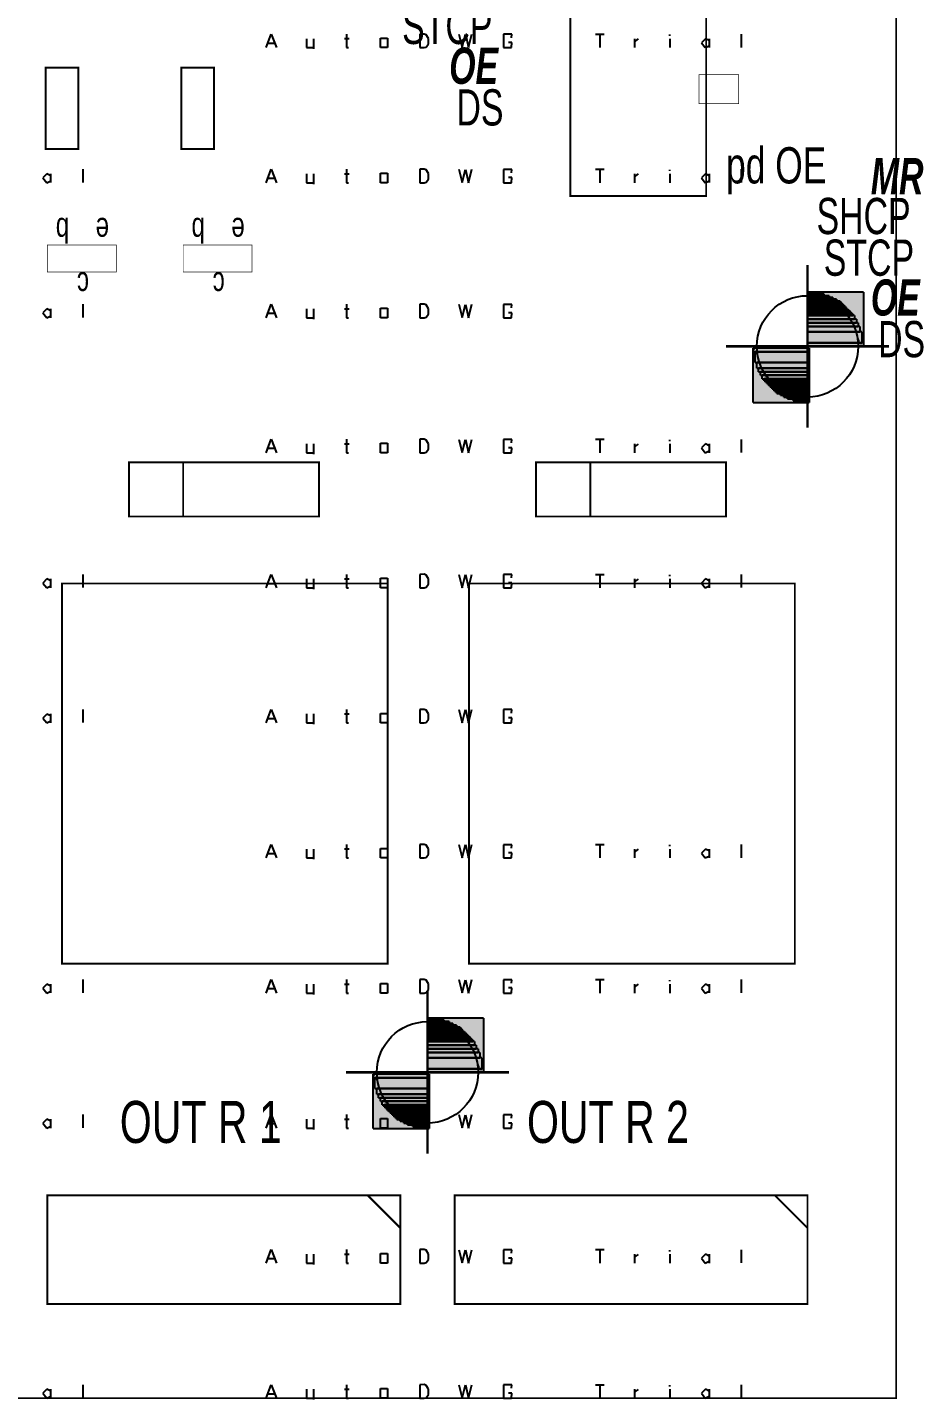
# Model space of a CAD drawing. Extents: x 108 to 262, y 58 to 185.
# Drawn here: x 219.8 to 261.8, y 58.1 to 122.3 of the extents above; entities that cross this region are included whole.
import ezdxf

# ---------------------------------------------------------------- set-up
doc = ezdxf.new("R2010")
doc.units = 0
doc.header["$MEASUREMENT"] = 0
doc.linetypes.add('atContinuous2', pattern=[0])
for name, color, linetype in [('at_Entity', 7, 'Continuous'), ('at_Rect', 7, 'Continuous'), ('at_Solid', 7, 'Continuous'), ('at_Text', 7, 'Continuous')]:
    doc.layers.add(name, color=color, linetype=linetype)
doc.styles.add('Style1', font='arial.ttf', dxfattribs={"height": 0.2})
doc.styles.add('Style2', font='', dxfattribs={"height": 0.2})
doc.styles.add('Style3', font='', dxfattribs={"height": 0.2})
doc.styles.get('Style2').set_extended_font_data('Bank Gothic  Md  B T')
doc.styles.get('Style3').set_extended_font_data('Bank Gothic  Md  B T', italic=True, bold=True)

msp = doc.modelspace()

# ---------------------------------------------------------------- hatches: boundary and pattern name
at = {"layer": 'at_Solid'}
for points in [[(256.363, 107.34), (258.989, 107.34), (258.989, 109.882), (256.363, 109.882)], [(256.363, 107.34), (258.989, 107.34), (258.989, 109.882), (256.363, 109.882)], [(253.821, 104.714), (256.447, 104.714), (256.447, 107.256), (253.821, 107.256)], [(253.821, 104.714), (256.447, 104.714), (256.447, 107.256), (253.821, 107.256)], [(238.572, 73.368), (241.198, 73.368), (241.198, 75.909), (238.572, 75.909)], [(238.572, 73.368), (241.198, 73.368), (241.198, 75.909), (238.572, 75.909)], [(236.03, 70.741), (238.656, 70.741), (238.656, 73.283), (236.03, 73.283)], [(236.03, 70.741), (238.656, 70.741), (238.656, 73.283), (236.03, 73.283)]]:
    msp.add_hatch(color=0, dxfattribs=at).paths.add_polyline_path(points)

# ---------------------------------------------------------------- linework, layer by layer
at = {"color": 28}
for p, q in [((231.016, 121.319), (231.257, 121.951)), ((231.104, 121.529), (231.406, 121.529)), ((231.257, 121.951), (231.498, 121.319)), ((232.912, 121.737), (232.912, 121.319)), ((233.243, 121.737), (233.243, 121.256)), ((234.684, 121.74), (234.898, 121.74)), ((234.776, 121.951), (234.776, 121.319)), ((236.37, 121.768), (236.696, 121.768)), ((236.37, 121.319), (236.37, 121.768)), ((236.696, 121.768), (236.696, 121.319)), ((238.209, 121.951), (238.207, 121.319)), ((238.416, 121.953), (238.209, 121.951)), ((238.51, 121.919), (238.416, 121.953)), ((238.508, 121.345), (238.617, 121.491)), ((238.621, 121.742), (238.51, 121.919)), ((238.617, 121.491), (238.621, 121.742)), ((240.047, 121.948), (240.197, 121.327)), ((240.197, 121.327), (240.347, 121.944)), ((240.347, 121.944), (240.497, 121.32)), ((240.497, 121.32), (240.646, 121.948)), ((242.515, 121.942), (242.134, 121.942)), ((242.134, 121.942), (242.134, 121.319)), ((242.515, 121.556), (242.363, 121.556)), ((242.511, 121.782), (242.515, 121.942)), ((242.511, 121.319), (242.515, 121.556)), ((232.912, 121.319), (233.243, 121.319)), ((234.776, 121.319), (234.875, 121.319)), ((236.696, 121.319), (236.37, 121.319)), ((238.207, 121.319), (238.411, 121.319)), ((238.411, 121.319), (238.508, 121.345)), ((242.134, 121.319), (242.511, 121.319)), ((231.016, 102.359), (231.257, 102.991)), ((231.257, 102.991), (231.498, 102.359)), ((232.912, 102.776), (232.912, 102.359)), ((233.243, 102.776), (233.243, 102.296)), ((234.684, 102.779), (234.898, 102.779)), ((234.776, 102.991), (234.776, 102.359)), ((236.37, 102.807), (236.696, 102.807)), ((236.37, 102.359), (236.37, 102.807)), ((236.696, 102.807), (236.696, 102.359)), ((238.209, 102.991), (238.207, 102.359)), ((238.416, 102.993), (238.209, 102.991)), ((238.51, 102.958), (238.416, 102.993)), ((238.621, 102.782), (238.51, 102.958)), ((238.617, 102.53), (238.621, 102.782)), ((240.047, 102.987), (240.197, 102.367)), ((240.197, 102.367), (240.347, 102.984)), ((240.347, 102.984), (240.497, 102.36)), ((240.497, 102.36), (240.646, 102.987)), ((242.515, 102.981), (242.134, 102.981)), ((242.134, 102.981), (242.134, 102.359)), ((242.511, 102.821), (242.515, 102.981)), ((231.104, 102.569), (231.406, 102.569)), ((232.912, 102.359), (233.243, 102.359)), ((234.776, 102.359), (234.875, 102.359)), ((236.696, 102.359), (236.37, 102.359)), ((238.207, 102.359), (238.411, 102.359)), ((238.411, 102.359), (238.508, 102.384)), ((238.508, 102.384), (238.617, 102.53)), ((242.134, 102.359), (242.511, 102.359)), ((242.515, 102.596), (242.363, 102.596)), ((242.511, 102.359), (242.515, 102.596)), ((231.016, 83.398), (231.257, 84.03)), ((231.104, 83.609), (231.406, 83.609)), ((231.257, 84.03), (231.498, 83.398)), ((232.912, 83.816), (232.912, 83.398)), ((233.243, 83.816), (233.243, 83.335)), ((234.684, 83.819), (234.898, 83.819)), ((234.776, 84.03), (234.776, 83.398)), ((236.37, 83.847), (236.696, 83.847)), ((236.37, 83.398), (236.37, 83.847)), ((236.696, 83.847), (236.696, 83.398)), ((238.209, 84.03), (238.207, 83.398)), ((238.416, 84.033), (238.209, 84.03)), ((238.51, 83.998), (238.416, 84.033)), ((238.508, 83.424), (238.617, 83.57)), ((238.621, 83.822), (238.51, 83.998)), ((238.617, 83.57), (238.621, 83.822)), ((240.047, 84.027), (240.197, 83.406)), ((240.197, 83.406), (240.347, 84.023)), ((240.347, 84.023), (240.497, 83.399)), ((240.497, 83.399), (240.646, 84.027)), ((242.515, 84.021), (242.134, 84.021)), ((242.134, 84.021), (242.134, 83.398)), ((242.515, 83.635), (242.363, 83.635)), ((242.511, 83.861), (242.515, 84.021)), ((242.511, 83.398), (242.515, 83.635)), ((232.912, 83.398), (233.243, 83.398)), ((234.776, 83.398), (234.875, 83.398)), ((236.696, 83.398), (236.37, 83.398)), ((238.207, 83.398), (238.411, 83.398)), ((238.411, 83.398), (238.508, 83.424)), ((242.134, 83.398), (242.511, 83.398)), ((231.016, 64.438), (231.257, 65.07)), ((231.257, 65.07), (231.498, 64.438)), ((232.912, 64.856), (232.912, 64.438)), ((233.243, 64.856), (233.243, 64.375)), ((234.684, 64.859), (234.898, 64.859)), ((234.776, 65.07), (234.776, 64.438)), ((236.37, 64.887), (236.696, 64.887)), ((236.37, 64.438), (236.37, 64.887)), ((236.696, 64.887), (236.696, 64.438)), ((238.209, 65.07), (238.207, 64.438)), ((238.416, 65.072), (238.209, 65.07)), ((238.51, 65.038), (238.416, 65.072)), ((238.621, 64.861), (238.51, 65.038)), ((238.617, 64.61), (238.621, 64.861)), ((240.047, 65.067), (240.197, 64.446)), ((240.197, 64.446), (240.347, 65.063)), ((240.347, 65.063), (240.497, 64.439)), ((240.497, 64.439), (240.646, 65.067)), ((242.515, 65.061), (242.134, 65.061)), ((242.134, 65.061), (242.134, 64.438)), ((242.511, 64.901), (242.515, 65.061)), ((231.104, 64.648), (231.406, 64.648)), ((232.912, 64.438), (233.243, 64.438)), ((234.776, 64.438), (234.875, 64.438)), ((236.696, 64.438), (236.37, 64.438)), ((238.207, 64.438), (238.411, 64.438)), ((238.411, 64.438), (238.508, 64.464)), ((238.508, 64.464), (238.617, 64.61)), ((242.134, 64.438), (242.511, 64.438)), ((242.515, 64.675), (242.363, 64.675)), ((242.511, 64.438), (242.515, 64.675))]:
    msp.add_line(p, q, dxfattribs=at)
at = {"layer": 'at_Entity', "color": 28}
for p, q in [((246.432, 115.631), (246.85, 115.631)), ((246.64, 115.631), (246.64, 114.999)), ((249.922, 115.551), (249.922, 115.607)), ((253.263, 115.628), (253.261, 115.012)), ((248.264, 115.416), (248.264, 114.999)), ((248.268, 115.276), (248.446, 115.409)), ((249.92, 115.418), (249.92, 114.999)), ((251.583, 115.416), (251.394, 115.227)), ((251.394, 115.227), (251.579, 114.999)), ((251.579, 114.999), (251.758, 115.089)), ((251.758, 115.327), (251.583, 115.416)), ((251.756, 115.418), (251.756, 115.003)), ((222.436, 109.308), (222.434, 108.691)), ((220.757, 109.096), (220.567, 108.907)), ((220.567, 108.907), (220.752, 108.679)), ((220.752, 108.679), (220.932, 108.769)), ((220.932, 109.007), (220.757, 109.096)), ((220.929, 109.098), (220.929, 108.682)), ((246.432, 96.67), (246.85, 96.67)), ((246.64, 96.67), (246.64, 96.039)), ((248.264, 96.456), (248.264, 96.039)), ((248.268, 96.315), (248.446, 96.449)), ((249.92, 96.458), (249.92, 96.039)), ((249.922, 96.591), (249.922, 96.647)), ((251.583, 96.456), (251.394, 96.266)), ((251.758, 96.367), (251.583, 96.456)), ((251.756, 96.458), (251.756, 96.042)), ((253.263, 96.668), (253.261, 96.051)), ((251.394, 96.266), (251.579, 96.039)), ((251.579, 96.039), (251.758, 96.129)), ((220.757, 90.135), (220.567, 89.946)), ((220.567, 89.946), (220.752, 89.718)), ((220.932, 90.047), (220.757, 90.135)), ((220.929, 90.138), (220.929, 89.722)), ((222.436, 90.348), (222.434, 89.731)), ((220.752, 89.718), (220.932, 89.809)), ((246.432, 77.71), (246.85, 77.71)), ((246.64, 77.71), (246.64, 77.078)), ((253.263, 77.708), (253.261, 77.091)), ((248.264, 77.495), (248.264, 77.078)), ((248.268, 77.355), (248.446, 77.488)), ((249.92, 77.498), (249.92, 77.078)), ((249.922, 77.631), (249.922, 77.687)), ((251.583, 77.495), (251.394, 77.306)), ((251.394, 77.306), (251.579, 77.078)), ((251.579, 77.078), (251.758, 77.168)), ((251.758, 77.407), (251.583, 77.495)), ((251.756, 77.498), (251.756, 77.082)), ((222.436, 71.388), (222.434, 70.771)), ((220.757, 71.175), (220.567, 70.986)), ((220.567, 70.986), (220.752, 70.758)), ((220.752, 70.758), (220.932, 70.848)), ((220.932, 71.086), (220.757, 71.175)), ((220.929, 71.177), (220.929, 70.762)), ((246.432, 58.75), (246.85, 58.75)), ((246.64, 58.75), (246.64, 58.118)), ((248.264, 58.535), (248.264, 58.118)), ((248.268, 58.395), (248.446, 58.528)), ((249.92, 58.537), (249.92, 58.118)), ((249.922, 58.67), (249.922, 58.726)), ((251.583, 58.535), (251.394, 58.346)), ((251.758, 58.446), (251.583, 58.535)), ((251.756, 58.537), (251.756, 58.122)), ((253.263, 58.747), (253.261, 58.131)), ((251.394, 58.346), (251.579, 58.118)), ((251.579, 58.118), (251.758, 58.208))]:
    msp.add_line(p, q, dxfattribs=at)
at = {"layer": 'at_Entity', "color": 0}
for points in [[(260.514, 184.52, 0.0897, 0.0897, 0), (107.679, 184.52, 0.0897, 0.0897, 0), (107.679, 58.118, 0.0897, 0.0897, 0), (260.514, 58.118, 0.0897, 0.0897, 0), (260.514, 184.52, 0.0897, 0.0897, 0)], [(251.618, 129.537, 0.0897, 0.0897, 0), (245.264, 129.537, 0.0897, 0.0897, 0), (245.264, 114.372, 0.0897, 0.0897, 0), (251.618, 114.372, 0.0897, 0.0897, 0), (251.618, 129.537, 0.0897, 0.0897, 0)], [(222.221, 120.387, 0.0897, 0.0897, 0), (220.696, 120.387, 0.0897, 0.0897, 0), (220.696, 116.575, 0.0897, 0.0897, 0), (222.221, 116.575, 0.0897, 0.0897, 0), (222.221, 120.387, 0.0897, 0.0897, 0)], [(228.575, 120.387, 0.0897, 0.0897, 0), (227.05, 120.387, 0.0897, 0.0897, 0), (227.05, 116.575, 0.0897, 0.0897, 0), (228.575, 116.575, 0.0897, 0.0897, 0), (228.575, 120.387, 0.0897, 0.0897, 0)], [(253.143, 120.048, 0.0299, 0.0299, 0), (251.28, 120.048, 0.0299, 0.0299, 0), (251.28, 118.693, 0.0299, 0.0299, 0), (253.143, 118.693, 0.0299, 0.0299, 0), (253.143, 120.048, 0.0299, 0.0299, 0)], [(224, 112.085, 0.0299, 0.0299, 0), (220.78, 112.085, 0.0299, 0.0299, 0), (220.78, 110.814, 0.0299, 0.0299, 0), (224, 110.814, 0.0299, 0.0299, 0), (224, 112.085, 0.0299, 0.0299, 0)], [(230.354, 112.085, 0.0299, 0.0299, 0), (227.134, 112.085, 0.0299, 0.0299, 0), (227.134, 110.814, 0.0299, 0.0299, 0), (230.354, 110.814, 0.0299, 0.0299, 0), (230.354, 112.085, 0.0299, 0.0299, 0)], [(256.363, 103.528, 0.12, 0.12, 0), (256.363, 111.153, 0.12, 0.12, 0)], [(258.904, 107.34, 0.0299, 0.0299, 0), (258.16, 109.137, 0.0299, 0.0299, 0), (256.363, 109.882, 0.0299, 0.0299, 0)], [(252.55, 107.34, 0.12, 0.12, 0), (260.175, 107.34, 0.12, 0.12, 0)], [(253.821, 107.34, 0.0299, 0.0299, 0), (254.564, 105.543, 0.0299, 0.0299, 0), (256.363, 104.799, 0.0299, 0.0299, 0)], [(233.488, 101.918, 0.0897, 0.0897, 0), (224.593, 101.918, 0.0897, 0.0897, 0), (224.593, 99.377, 0.0897, 0.0897, 0), (233.488, 99.377, 0.0897, 0.0897, 0), (233.488, 101.918, 0.0897, 0.0897, 0)], [(227.134, 101.918, 0.0897, 0.0897, 0), (227.134, 99.377, 0.0897, 0.0897, 0)], [(252.55, 101.918, 0.0897, 0.0897, 0), (243.655, 101.918, 0.0897, 0.0897, 0), (243.655, 99.377, 0.0897, 0.0897, 0), (252.55, 99.377, 0.0897, 0.0897, 0), (252.55, 101.918, 0.0897, 0.0897, 0)], [(246.196, 101.918, 0.0897, 0.0897, 0), (246.196, 99.377, 0.0897, 0.0897, 0)], [(236.708, 96.242, 0.0897, 0.0897, 0), (221.458, 96.242, 0.0897, 0.0897, 0), (221.458, 78.451, 0.0897, 0.0897, 0), (236.708, 78.451, 0.0897, 0.0897, 0), (236.708, 96.242, 0.0897, 0.0897, 0)], [(255.77, 96.242, 0.0897, 0.0897, 0), (240.52, 96.242, 0.0897, 0.0897, 0), (240.52, 78.451, 0.0897, 0.0897, 0), (255.77, 78.451, 0.0897, 0.0897, 0), (255.77, 96.242, 0.0897, 0.0897, 0)], [(238.572, 69.555, 0.12, 0.12, 0), (238.572, 77.18, 0.12, 0.12, 0)], [(241.113, 73.368, 0.0299, 0.0299, 0), (240.369, 75.165, 0.0299, 0.0299, 0), (238.572, 75.909, 0.0299, 0.0299, 0)], [(234.759, 73.368, 0.12, 0.12, 0), (242.384, 73.368, 0.12, 0.12, 0)], [(236.03, 73.368, 0.0299, 0.0299, 0), (236.773, 71.571, 0.0299, 0.0299, 0), (238.572, 70.826, 0.0299, 0.0299, 0)], [(237.301, 67.607, 0.0897, 0.0897, 0), (220.78, 67.607, 0.0897, 0.0897, 0), (220.78, 62.523, 0.0897, 0.0897, 0), (237.301, 62.523, 0.0897, 0.0897, 0), (237.301, 67.607, 0.0897, 0.0897, 0)], [(235.776, 67.607, 0.0897, 0.0897, 0), (237.301, 66.082, 0.0897, 0.0897, 0)], [(256.363, 67.607, 0.0897, 0.0897, 0), (239.842, 67.607, 0.0897, 0.0897, 0), (239.842, 62.523, 0.0897, 0.0897, 0), (256.363, 62.523, 0.0897, 0.0897, 0), (256.363, 67.607, 0.0897, 0.0897, 0)], [(254.838, 67.607, 0.0897, 0.0897, 0), (256.363, 66.082, 0.0897, 0.0897, 0)]]:
    msp.add_lwpolyline(points, format="xyseb", dxfattribs=at)
at = {"layer": 'at_Entity', "color": 0, "linetype": 'atContinuous2'}
for centre in [(256.363, 107.34), (238.571, 73.367)]:
    msp.add_circle(centre, 2.372, dxfattribs=at)
at = {"layer": 'at_Rect', "color": 28}
for p, q in [((246.432, 121.951), (246.85, 121.951)), ((246.64, 121.951), (246.64, 121.319)), ((248.264, 121.736), (248.264, 121.319)), ((248.268, 121.596), (248.446, 121.729)), ((249.92, 121.738), (249.92, 121.319)), ((249.922, 121.871), (249.922, 121.928)), ((251.583, 121.736), (251.394, 121.547)), ((251.394, 121.547), (251.579, 121.319)), ((251.579, 121.319), (251.758, 121.409)), ((251.758, 121.647), (251.583, 121.736)), ((251.756, 121.738), (251.756, 121.323)), ((253.263, 121.949), (253.261, 121.332)), ((222.436, 115.628), (222.434, 115.012)), ((220.757, 115.416), (220.567, 115.227)), ((220.567, 115.227), (220.752, 114.999)), ((220.752, 114.999), (220.932, 115.089)), ((220.932, 115.327), (220.757, 115.416)), ((220.929, 115.418), (220.929, 115.003)), ((246.432, 102.991), (246.85, 102.991)), ((246.64, 102.991), (246.64, 102.359)), ((248.264, 102.776), (248.264, 102.359)), ((248.268, 102.636), (248.446, 102.769)), ((249.92, 102.778), (249.92, 102.359)), ((249.922, 102.911), (249.922, 102.967)), ((251.583, 102.776), (251.394, 102.587)), ((251.758, 102.687), (251.583, 102.776)), ((251.756, 102.778), (251.756, 102.362)), ((253.263, 102.988), (253.261, 102.371)), ((251.394, 102.587), (251.579, 102.359)), ((251.579, 102.359), (251.758, 102.449)), ((220.757, 96.456), (220.567, 96.266)), ((220.932, 96.367), (220.757, 96.456)), ((220.929, 96.458), (220.929, 96.042)), ((222.436, 96.668), (222.434, 96.051)), ((220.567, 96.266), (220.752, 96.039)), ((220.752, 96.039), (220.932, 96.129)), ((246.432, 84.03), (246.85, 84.03)), ((246.64, 84.03), (246.64, 83.398)), ((248.264, 83.815), (248.264, 83.398)), ((248.268, 83.675), (248.446, 83.808)), ((249.92, 83.818), (249.92, 83.398)), ((249.922, 83.951), (249.922, 84.007)), ((251.583, 83.815), (251.394, 83.626)), ((251.394, 83.626), (251.579, 83.398)), ((251.579, 83.398), (251.758, 83.488)), ((251.758, 83.727), (251.583, 83.815)), ((251.756, 83.818), (251.756, 83.402)), ((253.263, 84.028), (253.261, 83.411)), ((222.436, 77.708), (222.434, 77.091)), ((220.757, 77.495), (220.567, 77.306)), ((220.567, 77.306), (220.752, 77.078)), ((220.752, 77.078), (220.932, 77.168)), ((220.932, 77.407), (220.757, 77.495)), ((220.929, 77.498), (220.929, 77.082)), ((246.432, 65.07), (246.85, 65.07)), ((246.64, 65.07), (246.64, 64.438)), ((248.264, 64.855), (248.264, 64.438)), ((249.92, 64.857), (249.92, 64.438)), ((249.922, 64.99), (249.922, 65.047)), ((251.583, 64.855), (251.394, 64.666)), ((251.758, 64.766), (251.583, 64.855)), ((251.756, 64.857), (251.756, 64.442)), ((253.263, 65.068), (253.261, 64.451)), ((248.268, 64.715), (248.446, 64.848)), ((251.394, 64.666), (251.579, 64.438)), ((251.579, 64.438), (251.758, 64.528)), ((220.757, 58.535), (220.567, 58.346)), ((220.932, 58.446), (220.757, 58.535)), ((220.929, 58.537), (220.929, 58.122)), ((222.436, 58.747), (222.434, 58.131)), ((220.567, 58.346), (220.752, 58.118)), ((220.752, 58.118), (220.932, 58.208))]:
    msp.add_line(p, q, dxfattribs=at)
at = {"layer": 'at_Rect', "color": 7, "linetype": 'atContinuous2'}
for p, q in [((256.617, 109.882), (256.363, 109.882)), ((256.363, 109.797), (256.363, 109.882)), ((258.989, 109.882), (256.363, 109.882)), ((256.363, 107.34), (256.363, 109.882)), ((256.617, 109.882), (256.617, 109.797)), ((258.989, 109.882), (258.989, 107.34)), ((256.363, 109.797), (256.617, 109.797)), ((257.125, 109.797), (256.363, 109.797)), ((256.363, 109.712), (256.363, 109.797)), ((256.363, 109.712), (257.125, 109.712)), ((257.379, 109.712), (256.363, 109.712)), ((256.363, 109.628), (256.363, 109.712)), ((256.363, 109.628), (257.379, 109.628)), ((257.549, 109.628), (256.363, 109.628)), ((256.363, 109.543), (256.363, 109.628)), ((256.363, 109.543), (257.549, 109.543)), ((257.718, 109.543), (256.363, 109.543)), ((256.363, 109.458), (256.363, 109.543)), ((256.363, 109.458), (257.718, 109.458)), ((257.888, 109.458), (256.363, 109.458)), ((256.363, 109.374), (256.363, 109.458)), ((256.363, 109.374), (257.888, 109.374)), ((257.972, 109.374), (256.363, 109.374)), ((256.363, 109.289), (256.363, 109.374)), ((256.363, 109.289), (257.972, 109.289)), ((258.057, 109.289), (256.363, 109.289)), ((256.363, 109.204), (256.363, 109.289)), ((256.363, 109.204), (258.057, 109.204)), ((258.142, 109.204), (256.363, 109.204)), ((256.363, 109.119), (256.363, 109.204)), ((257.125, 109.797), (257.125, 109.712)), ((257.379, 109.712), (257.379, 109.628)), ((257.549, 109.628), (257.549, 109.543)), ((257.718, 109.543), (257.718, 109.458)), ((257.888, 109.458), (257.888, 109.374)), ((257.972, 109.374), (257.972, 109.289)), ((258.057, 109.289), (258.057, 109.204)), ((258.142, 109.204), (258.142, 109.119)), ((256.363, 109.119), (258.142, 109.119)), ((258.227, 109.119), (256.363, 109.119)), ((256.363, 109.035), (256.363, 109.119)), ((256.363, 109.035), (258.227, 109.035)), ((258.311, 109.035), (256.363, 109.035)), ((256.363, 108.95), (256.363, 109.035)), ((256.363, 108.95), (258.311, 108.95)), ((258.396, 108.95), (256.363, 108.95)), ((256.363, 108.865), (256.363, 108.95)), ((256.363, 108.865), (258.396, 108.865)), ((258.481, 108.865), (256.363, 108.865)), ((256.363, 108.78), (256.363, 108.865)), ((256.363, 108.78), (258.481, 108.78)), ((258.565, 108.78), (256.363, 108.78)), ((256.363, 108.611), (256.363, 108.78)), ((256.363, 108.611), (258.565, 108.611)), ((258.65, 108.611), (256.363, 108.611)), ((256.363, 108.442), (256.363, 108.611)), ((258.227, 109.119), (258.227, 109.035)), ((258.311, 109.035), (258.311, 108.95)), ((258.396, 108.95), (258.396, 108.865)), ((258.481, 108.865), (258.481, 108.78)), ((258.565, 108.78), (258.565, 108.611)), ((258.65, 108.611), (258.65, 108.442)), ((256.363, 108.442), (258.65, 108.442)), ((258.735, 108.442), (256.363, 108.442)), ((256.363, 108.272), (256.363, 108.442)), ((256.363, 108.272), (258.735, 108.272)), ((258.82, 108.272), (256.363, 108.272)), ((256.363, 108.018), (256.363, 108.272)), ((256.363, 108.018), (258.82, 108.018)), ((258.904, 108.018), (256.363, 108.018)), ((256.363, 107.51), (256.363, 108.018)), ((258.735, 108.442), (258.735, 108.272)), ((258.82, 108.272), (258.82, 108.018)), ((258.904, 108.018), (258.904, 107.51)), ((256.447, 107.256), (253.821, 107.256)), ((253.821, 107.086), (253.821, 107.256)), ((256.447, 107.256), (253.821, 107.256)), ((253.821, 104.714), (253.821, 107.256)), ((256.363, 107.51), (258.904, 107.51)), ((258.989, 107.51), (256.363, 107.51)), ((256.363, 107.34), (256.363, 107.51)), ((256.363, 107.34), (258.989, 107.34)), ((256.363, 107.34), (258.989, 107.34)), ((256.447, 107.256), (256.447, 107.086)), ((256.447, 107.256), (256.447, 104.714)), ((258.989, 107.51), (258.989, 107.34)), ((253.821, 107.086), (256.447, 107.086)), ((256.447, 107.086), (253.906, 107.086)), ((253.906, 106.578), (253.906, 107.086)), ((256.447, 107.086), (256.447, 106.578)), ((253.906, 106.578), (256.447, 106.578)), ((256.447, 106.578), (253.991, 106.578)), ((253.991, 106.324), (253.991, 106.578)), ((253.991, 106.324), (256.447, 106.324)), ((256.447, 106.324), (254.075, 106.324)), ((254.075, 106.154), (254.075, 106.324)), ((254.075, 106.154), (256.447, 106.154)), ((256.447, 106.154), (254.16, 106.154)), ((254.16, 105.985), (254.16, 106.154)), ((254.16, 105.985), (256.447, 105.985)), ((256.447, 105.985), (254.245, 105.985)), ((254.245, 105.815), (254.245, 105.985)), ((256.447, 106.578), (256.447, 106.324)), ((256.447, 106.324), (256.447, 106.154)), ((256.447, 106.154), (256.447, 105.985)), ((256.447, 105.985), (256.447, 105.815)), ((254.245, 105.815), (256.447, 105.815)), ((256.447, 105.815), (254.329, 105.815)), ((254.329, 105.731), (254.329, 105.815)), ((254.329, 105.731), (256.447, 105.731)), ((256.447, 105.731), (254.414, 105.731)), ((254.414, 105.646), (254.414, 105.731)), ((254.414, 105.646), (256.447, 105.646)), ((256.447, 105.646), (254.499, 105.646)), ((254.499, 105.561), (254.499, 105.646)), ((254.499, 105.561), (256.447, 105.561)), ((256.447, 105.561), (254.584, 105.561)), ((254.584, 105.476), (254.584, 105.561)), ((254.584, 105.476), (256.447, 105.476)), ((256.447, 105.476), (254.668, 105.476)), ((254.668, 105.392), (254.668, 105.476)), ((254.668, 105.392), (256.447, 105.392)), ((256.447, 105.392), (254.753, 105.392)), ((254.753, 105.307), (254.753, 105.392)), ((254.753, 105.307), (256.447, 105.307)), ((256.447, 105.307), (254.838, 105.307)), ((254.838, 105.222), (254.838, 105.307)), ((256.447, 105.815), (256.447, 105.731)), ((256.447, 105.731), (256.447, 105.646)), ((256.447, 105.646), (256.447, 105.561)), ((256.447, 105.561), (256.447, 105.476)), ((256.447, 105.476), (256.447, 105.392)), ((256.447, 105.392), (256.447, 105.307)), ((256.447, 105.307), (256.447, 105.222)), ((253.821, 104.714), (256.447, 104.714)), ((254.838, 105.222), (256.447, 105.222)), ((256.447, 105.222), (254.922, 105.222)), ((254.922, 105.138), (254.922, 105.222)), ((254.922, 105.138), (256.447, 105.138)), ((256.447, 105.138), (255.092, 105.138)), ((255.092, 105.053), (255.092, 105.138)), ((255.092, 105.053), (256.447, 105.053)), ((256.447, 105.053), (255.261, 105.053)), ((255.261, 104.968), (255.261, 105.053)), ((255.261, 104.968), (256.447, 104.968)), ((256.447, 104.968), (255.431, 104.968)), ((255.431, 104.883), (255.431, 104.968)), ((255.431, 104.883), (256.447, 104.883)), ((256.447, 104.883), (255.685, 104.883)), ((255.685, 104.799), (255.685, 104.883)), ((255.685, 104.799), (256.447, 104.799)), ((256.447, 104.799), (256.193, 104.799)), ((256.193, 104.714), (256.193, 104.799)), ((256.193, 104.714), (256.447, 104.714)), ((256.447, 105.222), (256.447, 105.138)), ((256.447, 105.138), (256.447, 105.053)), ((256.447, 105.053), (256.447, 104.968)), ((256.447, 104.968), (256.447, 104.883)), ((256.447, 104.883), (256.447, 104.799)), ((256.447, 104.799), (256.447, 104.714)), ((238.826, 75.909), (238.572, 75.909)), ((238.572, 75.824), (238.572, 75.909)), ((241.198, 75.909), (238.572, 75.909)), ((238.572, 73.368), (238.572, 75.909)), ((238.572, 75.824), (238.826, 75.824)), ((239.334, 75.824), (238.572, 75.824)), ((238.572, 75.74), (238.572, 75.824)), ((238.826, 75.909), (238.826, 75.824)), ((239.334, 75.824), (239.334, 75.74)), ((241.198, 75.909), (241.198, 73.368)), ((238.572, 75.74), (239.334, 75.74)), ((239.588, 75.74), (238.572, 75.74)), ((238.572, 75.655), (238.572, 75.74)), ((238.572, 75.655), (239.588, 75.655)), ((239.758, 75.655), (238.572, 75.655)), ((238.572, 75.57), (238.572, 75.655)), ((238.572, 75.57), (239.758, 75.57)), ((239.927, 75.57), (238.572, 75.57)), ((238.572, 75.486), (238.572, 75.57)), ((238.572, 75.486), (239.927, 75.486)), ((240.096, 75.486), (238.572, 75.486)), ((238.572, 75.401), (238.572, 75.486)), ((238.572, 75.401), (240.096, 75.401)), ((240.181, 75.401), (238.572, 75.401)), ((238.572, 75.316), (238.572, 75.401)), ((238.572, 75.316), (240.181, 75.316)), ((240.266, 75.316), (238.572, 75.316)), ((238.572, 75.231), (238.572, 75.316)), ((238.572, 75.231), (240.266, 75.231)), ((240.351, 75.231), (238.572, 75.231)), ((238.572, 75.147), (238.572, 75.231)), ((238.572, 75.147), (240.351, 75.147)), ((240.435, 75.147), (238.572, 75.147)), ((238.572, 75.062), (238.572, 75.147)), ((239.588, 75.74), (239.588, 75.655)), ((239.758, 75.655), (239.758, 75.57)), ((239.927, 75.57), (239.927, 75.486)), ((240.096, 75.486), (240.096, 75.401)), ((240.181, 75.401), (240.181, 75.316)), ((240.266, 75.316), (240.266, 75.231)), ((240.351, 75.231), (240.351, 75.147)), ((240.435, 75.147), (240.435, 75.062)), ((238.572, 75.062), (240.435, 75.062)), ((240.52, 75.062), (238.572, 75.062)), ((238.572, 74.977), (238.572, 75.062)), ((238.572, 74.977), (240.52, 74.977)), ((240.605, 74.977), (238.572, 74.977)), ((238.572, 74.892), (238.572, 74.977)), ((238.572, 74.892), (240.605, 74.892)), ((240.69, 74.892), (238.572, 74.892)), ((238.572, 74.808), (238.572, 74.892)), ((238.572, 74.808), (240.69, 74.808)), ((240.774, 74.808), (238.572, 74.808)), ((238.572, 74.638), (238.572, 74.808)), ((238.572, 74.638), (240.774, 74.638)), ((240.859, 74.638), (238.572, 74.638)), ((238.572, 74.469), (238.572, 74.638)), ((240.52, 75.062), (240.52, 74.977)), ((240.605, 74.977), (240.605, 74.892)), ((240.69, 74.892), (240.69, 74.808)), ((240.774, 74.808), (240.774, 74.638)), ((240.859, 74.638), (240.859, 74.469)), ((238.572, 74.469), (240.859, 74.469)), ((240.944, 74.469), (238.572, 74.469)), ((238.572, 74.299), (238.572, 74.469)), ((238.572, 74.299), (240.944, 74.299)), ((241.028, 74.299), (238.572, 74.299)), ((238.572, 74.045), (238.572, 74.299)), ((238.572, 74.045), (241.028, 74.045)), ((241.113, 74.045), (238.572, 74.045)), ((238.572, 73.537), (238.572, 74.045)), ((240.944, 74.469), (240.944, 74.299)), ((241.028, 74.299), (241.028, 74.045)), ((241.113, 74.045), (241.113, 73.537)), ((238.656, 73.283), (236.03, 73.283)), ((236.03, 73.113), (236.03, 73.283)), ((238.656, 73.283), (236.03, 73.283)), ((236.03, 70.741), (236.03, 73.283)), ((238.572, 73.537), (241.113, 73.537)), ((241.198, 73.537), (238.572, 73.537)), ((238.572, 73.368), (238.572, 73.537)), ((238.572, 73.368), (241.198, 73.368)), ((238.572, 73.368), (241.198, 73.368)), ((238.656, 73.283), (238.656, 73.113)), ((238.656, 73.283), (238.656, 70.741)), ((241.198, 73.537), (241.198, 73.368)), ((236.03, 73.113), (238.656, 73.113)), ((238.656, 73.113), (236.115, 73.113)), ((236.115, 72.605), (236.115, 73.113)), ((236.115, 72.605), (238.656, 72.605)), ((238.656, 72.605), (236.199, 72.605)), ((236.199, 72.351), (236.199, 72.605)), ((238.656, 73.113), (238.656, 72.605)), ((238.656, 72.605), (238.656, 72.351)), ((236.199, 72.351), (238.656, 72.351)), ((238.656, 72.351), (236.284, 72.351)), ((236.284, 72.181), (236.284, 72.351)), ((236.284, 72.181), (238.656, 72.181)), ((238.656, 72.181), (236.369, 72.181)), ((236.369, 72.012), (236.369, 72.181)), ((236.369, 72.012), (238.656, 72.012)), ((238.656, 72.012), (236.454, 72.012)), ((236.454, 71.843), (236.454, 72.012)), ((238.656, 72.351), (238.656, 72.181)), ((238.656, 72.181), (238.656, 72.012)), ((238.656, 72.012), (238.656, 71.843)), ((236.454, 71.843), (238.656, 71.843)), ((238.656, 71.843), (236.538, 71.843)), ((236.538, 71.758), (236.538, 71.843)), ((236.538, 71.758), (238.656, 71.758)), ((238.656, 71.758), (236.623, 71.758)), ((236.623, 71.673), (236.623, 71.758)), ((236.623, 71.673), (238.656, 71.673)), ((238.656, 71.673), (236.708, 71.673)), ((236.708, 71.588), (236.708, 71.673)), ((236.708, 71.588), (238.656, 71.588)), ((238.656, 71.588), (236.792, 71.588)), ((236.792, 71.504), (236.792, 71.588)), ((236.792, 71.504), (238.656, 71.504)), ((238.656, 71.504), (236.877, 71.504)), ((236.877, 71.419), (236.877, 71.504)), ((236.877, 71.419), (238.656, 71.419)), ((238.656, 71.419), (236.962, 71.419)), ((236.962, 71.334), (236.962, 71.419)), ((236.962, 71.334), (238.656, 71.334)), ((238.656, 71.334), (237.047, 71.334)), ((237.047, 71.25), (237.047, 71.334)), ((238.656, 71.843), (238.656, 71.758)), ((238.656, 71.758), (238.656, 71.673)), ((238.656, 71.673), (238.656, 71.588)), ((238.656, 71.588), (238.656, 71.504)), ((238.656, 71.504), (238.656, 71.419)), ((238.656, 71.419), (238.656, 71.334)), ((238.656, 71.334), (238.656, 71.25)), ((236.03, 70.741), (238.656, 70.741)), ((237.047, 71.25), (238.656, 71.25)), ((238.656, 71.25), (237.131, 71.25)), ((237.131, 71.165), (237.131, 71.25)), ((237.131, 71.165), (238.656, 71.165)), ((238.656, 71.165), (237.301, 71.165)), ((237.301, 71.08), (237.301, 71.165)), ((237.301, 71.08), (238.656, 71.08)), ((238.656, 71.08), (237.47, 71.08)), ((237.47, 70.995), (237.47, 71.08)), ((237.47, 70.995), (238.656, 70.995)), ((238.656, 70.995), (237.64, 70.995)), ((237.64, 70.911), (237.64, 70.995)), ((237.64, 70.911), (238.656, 70.911)), ((238.656, 70.911), (237.894, 70.911)), ((237.894, 70.826), (237.894, 70.911)), ((237.894, 70.826), (238.656, 70.826)), ((238.656, 70.826), (238.402, 70.826)), ((238.402, 70.741), (238.402, 70.826)), ((238.402, 70.741), (238.656, 70.741)), ((238.656, 71.25), (238.656, 71.165)), ((238.656, 71.165), (238.656, 71.08)), ((238.656, 71.08), (238.656, 70.995)), ((238.656, 70.995), (238.656, 70.911)), ((238.656, 70.911), (238.656, 70.826)), ((238.656, 70.826), (238.656, 70.741))]:
    msp.add_line(p, q, dxfattribs=at)
at = {"layer": 'at_Solid', "color": 28}
for p, q in [((231.016, 108.679), (231.257, 109.311)), ((231.257, 109.311), (231.498, 108.679)), ((234.776, 109.311), (234.776, 108.679)), ((238.209, 109.311), (238.207, 108.679)), ((238.416, 109.313), (238.209, 109.311)), ((238.51, 109.279), (238.416, 109.313)), ((238.621, 109.102), (238.51, 109.279)), ((240.047, 109.307), (240.197, 108.687)), ((240.197, 108.687), (240.347, 109.304)), ((240.347, 109.304), (240.497, 108.68)), ((240.497, 108.68), (240.646, 109.307)), ((242.515, 109.301), (242.134, 109.301)), ((242.134, 109.301), (242.134, 108.679)), ((242.511, 109.141), (242.515, 109.301)), ((231.104, 108.889), (231.406, 108.889)), ((232.912, 109.097), (232.912, 108.679)), ((232.912, 108.679), (233.243, 108.679)), ((233.243, 109.097), (233.243, 108.616)), ((234.684, 109.099), (234.898, 109.099)), ((234.776, 108.679), (234.875, 108.679)), ((236.37, 109.127), (236.696, 109.127)), ((236.37, 108.679), (236.37, 109.127)), ((236.696, 108.679), (236.37, 108.679)), ((236.696, 109.127), (236.696, 108.679)), ((238.207, 108.679), (238.411, 108.679)), ((238.411, 108.679), (238.508, 108.704)), ((238.508, 108.704), (238.617, 108.851)), ((238.617, 108.851), (238.621, 109.102)), ((242.134, 108.679), (242.511, 108.679)), ((242.515, 108.916), (242.363, 108.916)), ((242.511, 108.679), (242.515, 108.916)), ((231.016, 89.718), (231.257, 90.35)), ((231.104, 89.929), (231.406, 89.929)), ((231.257, 90.35), (231.498, 89.718)), ((232.912, 90.136), (232.912, 89.718)), ((233.243, 90.136), (233.243, 89.655)), ((234.684, 90.139), (234.898, 90.139)), ((234.776, 90.35), (234.776, 89.718)), ((236.37, 90.167), (236.696, 90.167)), ((236.37, 89.718), (236.37, 90.167)), ((236.696, 90.167), (236.696, 89.718)), ((238.209, 90.35), (238.207, 89.718)), ((238.416, 90.353), (238.209, 90.35)), ((238.51, 90.318), (238.416, 90.353)), ((238.621, 90.142), (238.51, 90.318)), ((238.617, 89.89), (238.621, 90.142)), ((240.047, 90.347), (240.197, 89.727)), ((240.197, 89.727), (240.347, 90.344)), ((240.347, 90.344), (240.497, 89.719)), ((240.497, 89.719), (240.646, 90.347)), ((242.515, 90.341), (242.134, 90.341)), ((242.134, 90.341), (242.134, 89.718)), ((242.515, 89.955), (242.363, 89.955)), ((242.511, 90.181), (242.515, 90.341)), ((242.511, 89.718), (242.515, 89.955)), ((232.912, 89.718), (233.243, 89.718)), ((234.776, 89.718), (234.875, 89.718)), ((236.696, 89.718), (236.37, 89.718)), ((238.207, 89.718), (238.411, 89.718)), ((238.411, 89.718), (238.508, 89.744)), ((238.508, 89.744), (238.617, 89.89)), ((242.134, 89.718), (242.511, 89.718)), ((231.016, 70.758), (231.257, 71.39)), ((231.257, 71.39), (231.498, 70.758)), ((234.776, 71.39), (234.776, 70.758)), ((238.209, 71.39), (238.207, 70.758)), ((238.416, 71.392), (238.209, 71.39)), ((238.51, 71.358), (238.416, 71.392)), ((238.621, 71.182), (238.51, 71.358)), ((240.047, 71.387), (240.197, 70.766)), ((240.197, 70.766), (240.347, 71.383)), ((240.347, 71.383), (240.497, 70.759)), ((240.497, 70.759), (240.646, 71.387)), ((242.515, 71.381), (242.134, 71.381)), ((242.134, 71.381), (242.134, 70.758)), ((242.511, 71.221), (242.515, 71.381)), ((231.104, 70.968), (231.406, 70.968)), ((232.912, 71.176), (232.912, 70.758)), ((232.912, 70.758), (233.243, 70.758)), ((233.243, 71.176), (233.243, 70.695)), ((234.684, 71.179), (234.898, 71.179)), ((234.776, 70.758), (234.875, 70.758)), ((236.37, 71.207), (236.696, 71.207)), ((236.37, 70.758), (236.37, 71.207)), ((236.696, 70.758), (236.37, 70.758)), ((236.696, 71.207), (236.696, 70.758)), ((238.207, 70.758), (238.411, 70.758)), ((238.411, 70.758), (238.508, 70.784)), ((238.508, 70.784), (238.617, 70.93)), ((238.617, 70.93), (238.621, 71.182)), ((242.134, 70.758), (242.511, 70.758)), ((242.515, 70.995), (242.363, 70.995)), ((242.511, 70.758), (242.515, 70.995))]:
    msp.add_line(p, q, dxfattribs=at)
at = {"layer": 'at_Text', "color": 28}
for p, q in [((231.016, 114.999), (231.257, 115.631)), ((231.257, 115.631), (231.498, 114.999)), ((234.776, 115.631), (234.776, 114.999)), ((238.209, 115.631), (238.207, 114.999)), ((238.416, 115.633), (238.209, 115.631)), ((238.51, 115.599), (238.416, 115.633)), ((238.621, 115.422), (238.51, 115.599)), ((240.047, 115.628), (240.197, 115.007)), ((240.197, 115.007), (240.347, 115.624)), ((240.347, 115.624), (240.497, 115)), ((240.497, 115), (240.646, 115.628)), ((242.515, 115.621), (242.134, 115.621)), ((242.134, 115.621), (242.134, 114.999)), ((242.511, 115.461), (242.515, 115.621)), ((231.104, 115.209), (231.406, 115.209)), ((232.912, 115.417), (232.912, 114.999)), ((232.912, 114.999), (233.243, 114.999)), ((233.243, 115.417), (233.243, 114.936)), ((234.684, 115.419), (234.898, 115.419)), ((234.776, 114.999), (234.875, 114.999)), ((236.37, 115.447), (236.696, 115.447)), ((236.37, 114.999), (236.37, 115.447)), ((236.696, 114.999), (236.37, 114.999)), ((236.696, 115.447), (236.696, 114.999)), ((238.207, 114.999), (238.411, 114.999)), ((238.411, 114.999), (238.508, 115.024)), ((238.508, 115.024), (238.617, 115.171)), ((238.617, 115.171), (238.621, 115.422)), ((242.134, 114.999), (242.511, 114.999)), ((242.515, 115.236), (242.363, 115.236)), ((242.511, 114.999), (242.515, 115.236)), ((231.016, 96.039), (231.257, 96.671)), ((231.257, 96.671), (231.498, 96.039)), ((232.912, 96.456), (232.912, 96.039)), ((233.243, 96.456), (233.243, 95.975)), ((234.684, 96.459), (234.898, 96.459)), ((234.776, 96.67), (234.776, 96.039)), ((236.37, 96.487), (236.696, 96.487)), ((236.37, 96.039), (236.37, 96.487)), ((236.696, 96.487), (236.696, 96.039)), ((238.209, 96.67), (238.207, 96.039)), ((238.416, 96.673), (238.209, 96.67)), ((238.51, 96.638), (238.416, 96.673)), ((238.621, 96.462), (238.51, 96.638)), ((238.617, 96.21), (238.621, 96.462)), ((240.047, 96.667), (240.197, 96.047)), ((240.197, 96.047), (240.347, 96.664)), ((240.347, 96.664), (240.497, 96.039)), ((240.497, 96.039), (240.646, 96.667)), ((242.515, 96.661), (242.134, 96.661)), ((242.134, 96.661), (242.134, 96.039)), ((242.511, 96.501), (242.515, 96.661)), ((231.104, 96.249), (231.406, 96.249)), ((232.912, 96.039), (233.243, 96.039)), ((234.776, 96.039), (234.875, 96.039)), ((236.696, 96.039), (236.37, 96.039)), ((238.207, 96.039), (238.411, 96.039)), ((238.411, 96.039), (238.508, 96.064)), ((238.508, 96.064), (238.617, 96.21)), ((242.134, 96.039), (242.511, 96.039)), ((242.515, 96.276), (242.363, 96.276)), ((242.511, 96.039), (242.515, 96.276)), ((231.016, 77.078), (231.257, 77.71)), ((231.257, 77.71), (231.498, 77.078)), ((234.776, 77.71), (234.776, 77.078)), ((238.209, 77.71), (238.207, 77.078)), ((238.416, 77.712), (238.209, 77.71)), ((238.51, 77.678), (238.416, 77.712)), ((240.047, 77.707), (240.197, 77.086)), ((240.197, 77.086), (240.347, 77.703)), ((240.347, 77.703), (240.497, 77.079)), ((240.497, 77.079), (240.646, 77.707)), ((242.515, 77.701), (242.134, 77.701)), ((242.134, 77.701), (242.134, 77.078)), ((242.511, 77.541), (242.515, 77.701)), ((231.104, 77.289), (231.406, 77.289)), ((232.912, 77.496), (232.912, 77.078)), ((232.912, 77.078), (233.243, 77.078)), ((233.243, 77.496), (233.243, 77.015)), ((234.684, 77.499), (234.898, 77.499)), ((234.776, 77.078), (234.875, 77.078)), ((236.37, 77.527), (236.696, 77.527)), ((236.37, 77.078), (236.37, 77.527)), ((236.696, 77.078), (236.37, 77.078)), ((236.696, 77.527), (236.696, 77.078)), ((238.207, 77.078), (238.411, 77.078)), ((238.411, 77.078), (238.508, 77.104)), ((238.508, 77.104), (238.617, 77.25)), ((238.621, 77.502), (238.51, 77.678)), ((238.617, 77.25), (238.621, 77.502)), ((242.134, 77.078), (242.511, 77.078)), ((242.515, 77.315), (242.363, 77.315)), ((242.511, 77.078), (242.515, 77.315)), ((231.016, 58.118), (231.257, 58.75)), ((231.257, 58.75), (231.498, 58.118)), ((232.912, 58.536), (232.912, 58.118)), ((233.243, 58.536), (233.243, 58.055)), ((234.684, 58.538), (234.898, 58.538)), ((234.776, 58.75), (234.776, 58.118)), ((236.37, 58.566), (236.696, 58.566)), ((236.37, 58.118), (236.37, 58.566)), ((236.696, 58.566), (236.696, 58.118)), ((238.209, 58.75), (238.207, 58.118)), ((238.416, 58.752), (238.209, 58.75)), ((238.51, 58.718), (238.416, 58.752)), ((238.621, 58.541), (238.51, 58.718)), ((238.617, 58.29), (238.621, 58.541)), ((240.047, 58.747), (240.197, 58.126)), ((240.197, 58.126), (240.347, 58.743)), ((240.347, 58.743), (240.497, 58.119)), ((240.497, 58.119), (240.646, 58.747)), ((242.515, 58.74), (242.134, 58.74)), ((242.134, 58.74), (242.134, 58.118)), ((242.511, 58.58), (242.515, 58.74)), ((231.104, 58.328), (231.406, 58.328)), ((232.912, 58.118), (233.243, 58.118)), ((234.776, 58.118), (234.875, 58.118)), ((236.696, 58.118), (236.37, 58.118)), ((238.207, 58.118), (238.411, 58.118)), ((238.411, 58.118), (238.508, 58.143)), ((238.508, 58.143), (238.617, 58.29)), ((242.134, 58.118), (242.511, 58.118)), ((242.515, 58.355), (242.363, 58.355)), ((242.511, 58.118), (242.515, 58.355))]:
    msp.add_line(p, q, dxfattribs=at)

# ---------------------------------------------------------------- texts
at = {"layer": 'at_Text', "color": 0, "width": 0.7}
for s, height, rotation, style, p in [('STCP', 1.6942, 0.00055, 'Style2', (237.385, 121.488)), ('OE', 1.6942, 0.00055, 'Style3', (239.588, 119.625)), ('DS', 1.6942, 0.00055, 'Style2', (239.927, 117.676)), ('pd OE', 1.6942, 0.00055, 'Style1', (252.55, 114.965)), ('MR', 1.6942, 0.00055, 'Style3', (259.328, 114.457)), ('SHCP', 1.6942, 0.00055, 'Style2', (256.786, 112.593)), ('b', 1.152, 180.00055, 'Style1', (221.797, 113.355)), ('e', 1.152, 180.00055, 'Style1', (223.661, 113.355)), ('b', 1.152, 180.00055, 'Style1', (228.151, 113.355)), ('e', 1.152, 180.00055, 'Style1', (230.015, 113.355)), ('STCP', 1.6942, 0.00055, 'Style2', (257.125, 110.644)), ('c', 1.152, 180.00055, 'Style1', (222.729, 110.814)), ('c', 1.152, 180.00055, 'Style1', (229.083, 110.814)), ('OE', 1.6942, 0.00055, 'Style3', (259.328, 108.78)), ('DS', 1.6942, 0.00055, 'Style2', (259.667, 106.832)), ('OUT R 1', 1.9653, 0.00055, 'Style1', (224.169, 70.063)), ('OUT R 2', 1.9653, 0.00055, 'Style1', (243.231, 70.063))]:
    msp.add_text(s, height=height, rotation=rotation, dxfattribs=dict(at, style=style)).set_placement(p)

doc.saveas('drawing.dxf')
